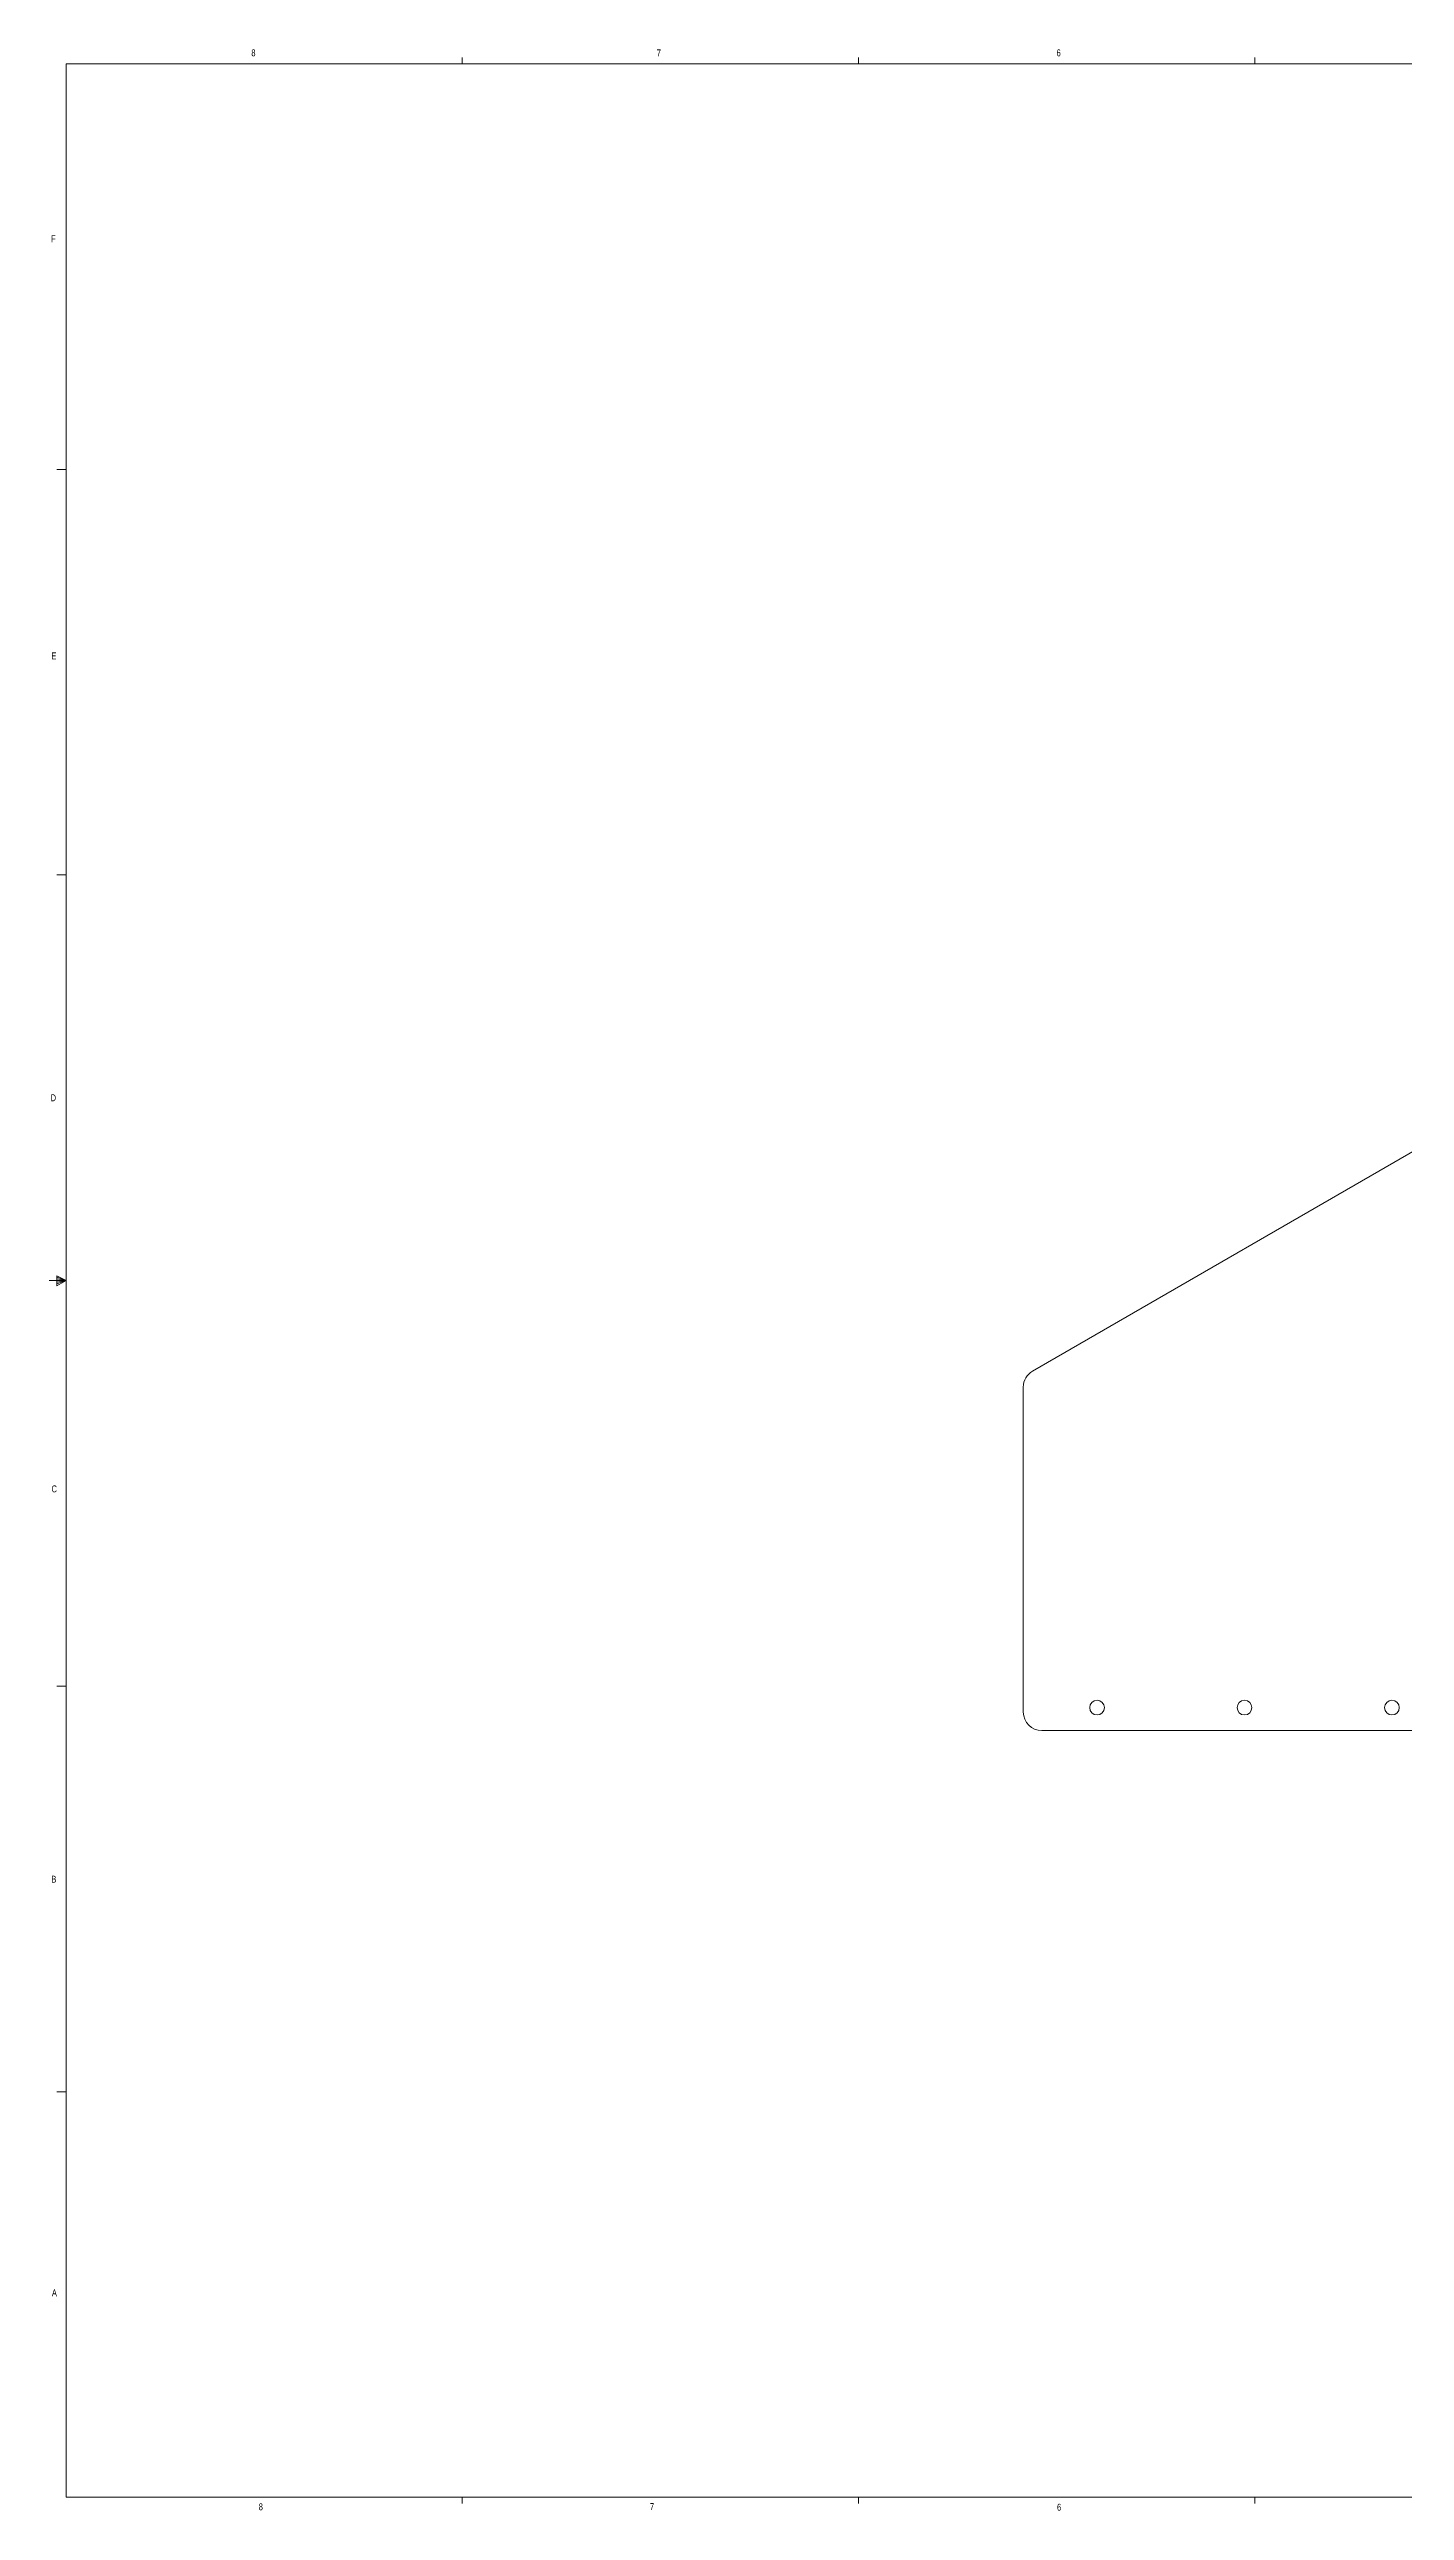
# Model space of a CAD drawing. Header units: inches. Extents: x 0.3 to 43.9, y 0.2 to 33.7.
# Drawn here: x 0.29 to 18.68, y 0.23 to 33.61 of the extents above; entities that cross this region are included whole.
import ezdxf

# ---------------------------------------------------------------- set-up
doc = ezdxf.new("R2010")
doc.units = ezdxf.units.IN
doc.header["$MEASUREMENT"] = 0
doc.styles.add('SLDTEXTSTYLE0', font='TXT', dxfattribs={"width": 0.75})

msp = doc.modelspace()

# ---------------------------------------------------------------- linework, layer by layer
at = {"color": 7, "linetype": 'Continuous', "lineweight": 0}
for p, q in [((0.523, 33.411), (43.523, 33.411)), ((0.523, 33.411), (0.523, 0.411)), ((5.898, 33.411), (5.898, 33.495)), ((11.273, 33.411), (11.273, 33.495)), ((16.648, 33.411), (16.648, 33.495)), ((0.523, 27.911), (0.398, 27.911)), ((0.523, 22.411), (0.398, 22.411)), ((0.523, 16.911), (0.294, 16.911)), ((0.399, 16.976), (0.399, 16.837)), ((0.523, 16.911), (0.399, 16.976)), ((0.399, 16.958), (0.523, 16.911)), ((0.399, 16.934), (0.523, 16.911)), ((0.399, 16.837), (0.523, 16.911)), ((0.399, 16.865), (0.523, 16.911)), ((0.399, 16.891), (0.523, 16.911)), ((0.523, 11.411), (0.398, 11.411)), ((0.523, 5.911), (0.398, 5.911)), ((43.523, 0.411), (0.523, 0.411)), ((5.898, 0.411), (5.898, 0.326)), ((11.273, 0.411), (11.273, 0.326)), ((16.648, 0.411), (16.648, 0.326))]:
    msp.add_line(p, q, dxfattribs=at)
at = {"color": 7, "linetype": 'Continuous', "lineweight": 15}
for p, q in [((20.719, 19.774), (13.634, 15.684)), ((13.509, 15.467), (13.509, 11.058)), ((13.759, 10.808), (29.259, 10.808))]:
    msp.add_line(p, q, dxfattribs=at)
for centre in [(14.509, 11.12), (16.509, 11.12), (18.509, 11.12)]:
    msp.add_circle(centre, 0.1, dxfattribs=at)
for centre, start, end in [((13.759, 15.467), 120, 180), ((13.759, 11.058), 180, 270)]:
    msp.add_arc(centre, 0.25, start, end, dxfattribs=at)

# ---------------------------------------------------------------- texts
at = {"color": 7, "linetype": 'Continuous', "lineweight": 0, "char_height": 0.0938, "attachment_point": 1, "style": 'SLDTEXTSTYLE0'}
for s, insert in [('8', (3.036, 33.607)), ('7', (8.536, 33.605)), ('6', (13.96, 33.606)), ('F', (0.318, 31.084)), ('E', (0.322, 25.428)), ('D', (0.313, 19.436)), ('C', (0.325, 14.132)), ('B', (0.322, 8.84)), ('A', (0.33, 3.231)), ('8', (3.136, 0.329)), ('7', (8.444, 0.332)), ('6', (13.966, 0.323))]:
    msp.add_mtext(s, dxfattribs=dict(at, insert=insert))

doc.saveas('drawing.dxf')
